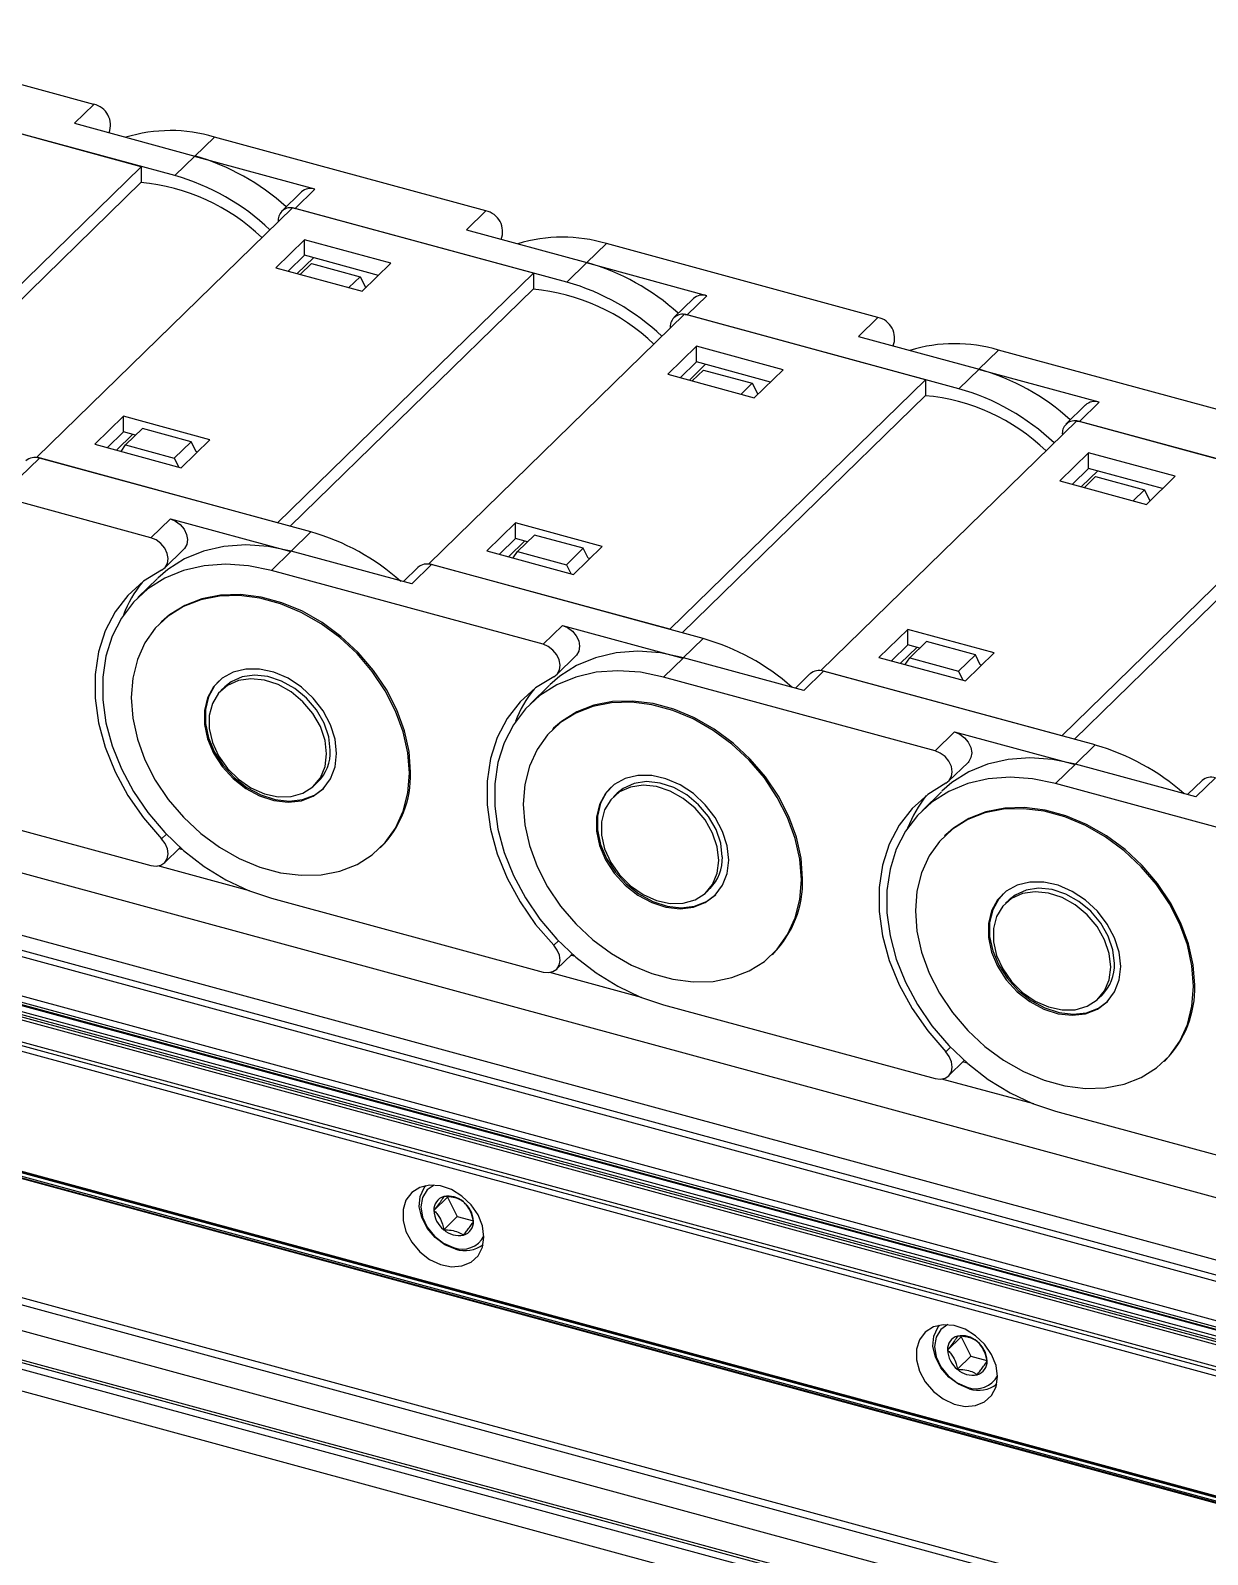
# Model space of a CAD drawing. Header units: millimetres. Extents: x 0 to 3353, y 0 to 2591.
# Drawn here: x 2081.7 to 2203.3, y 2105.5 to 2263 of the extents above; entities that cross this region are included whole.
import ezdxf

# ---------------------------------------------------------------- set-up
doc = ezdxf.new("R2010")
doc.units = ezdxf.units.MM
doc.header["$LTSCALE"] = 12

msp = doc.modelspace()

# ---------------------------------------------------------------- linework, layer by layer
at = {"color": 7, "linetype": 'Continuous', "lineweight": 25}
for p, q in [((2088.27, 2255.33), (2060.21, 2262.96)), ((2093.17, 2248.89), (2068.29, 2255.65)), ((2096.63, 2247.97), (2068.57, 2255.59)), ((2088.27, 2255.33), (2086.26, 2253.38)), ((2086.26, 2253.38), (2098.71, 2249.99)), ((2098.66, 2249.95), (2100.72, 2251.95)), ((2128.78, 2244.32), (2100.72, 2251.95)), ((2066.76, 2223.11), (2093.17, 2248.89)), ((2093.17, 2248.89), (2093.17, 2247.28)), ((2096.63, 2247.97), (2098.71, 2249.99)), ((2111.11, 2246.57), (2098.66, 2249.95)), ((2093.17, 2247.28), (2068.04, 2222.75)), ((2109.71, 2246.28), (2107.68, 2244.3)), ((2109.08, 2244.58), (2111.11, 2246.57)), ((2082.38, 2218.86), (2108.8, 2244.65)), ((2133.68, 2237.88), (2108.8, 2244.65)), ((2108.85, 2244.63), (2109.08, 2244.58)), ((2137.14, 2236.96), (2109.08, 2244.58)), ((2128.78, 2244.32), (2126.77, 2242.37)), ((2126.77, 2242.37), (2139.21, 2238.98)), ((2110.03, 2241.34), (2107.06, 2238.45)), ((2118.96, 2238.91), (2110.03, 2241.34)), ((2110.03, 2239.73), (2110.03, 2241.34)), ((2139.17, 2238.94), (2141.22, 2240.94)), ((2169.28, 2233.32), (2141.22, 2240.94)), ((2110.03, 2239.73), (2108.35, 2238.1)), ((2109.29, 2237.84), (2110.96, 2239.47)), ((2117.67, 2237.65), (2110.03, 2239.73)), ((2107.06, 2238.45), (2116, 2236.02)), ((2107.26, 2212.1), (2133.68, 2237.88)), ((2110.75, 2238.89), (2109.59, 2237.76)), ((2110.75, 2238.89), (2115.79, 2237.52)), ((2115.79, 2237.52), (2114.63, 2236.39)), ((2115.79, 2237.52), (2116.36, 2236.37)), ((2116, 2236.02), (2118.96, 2238.91)), ((2133.68, 2237.88), (2133.68, 2236.27)), ((2137.14, 2236.96), (2139.21, 2238.98)), ((2151.61, 2235.56), (2139.17, 2238.94)), ((2133.68, 2236.27), (2108.54, 2211.74)), ((2150.21, 2235.27), (2148.18, 2233.29)), ((2149.58, 2233.58), (2151.61, 2235.56)), ((2122.89, 2207.85), (2149.3, 2233.64)), ((2174.18, 2226.87), (2149.3, 2233.64)), ((2149.35, 2233.62), (2149.58, 2233.58)), ((2177.64, 2225.95), (2149.58, 2233.58)), ((2169.28, 2233.32), (2167.28, 2231.36)), ((2167.28, 2231.36), (2179.72, 2227.98)), ((2150.53, 2230.33), (2147.57, 2227.44)), ((2159.47, 2227.9), (2150.53, 2230.33)), ((2150.53, 2228.72), (2150.53, 2230.33)), ((2179.67, 2227.93), (2181.73, 2229.93)), ((2209.79, 2222.31), (2181.73, 2229.93)), ((2150.53, 2228.72), (2148.86, 2227.09)), ((2149.8, 2226.83), (2151.47, 2228.47)), ((2158.17, 2226.64), (2150.53, 2228.72)), ((2147.57, 2227.44), (2156.5, 2225.01)), ((2147.77, 2201.09), (2174.18, 2226.87)), ((2151.25, 2227.88), (2150.1, 2226.75)), ((2151.25, 2227.88), (2156.29, 2226.51)), ((2156.29, 2226.51), (2155.14, 2225.38)), ((2156.29, 2226.51), (2156.86, 2225.37)), ((2156.5, 2225.01), (2159.47, 2227.9)), ((2174.18, 2226.87), (2174.18, 2225.26)), ((2177.64, 2225.95), (2179.72, 2227.98)), ((2192.12, 2224.55), (2179.67, 2227.93)), ((2174.18, 2225.26), (2149.05, 2200.73)), ((2190.72, 2224.27), (2188.69, 2222.28)), ((2190.09, 2222.57), (2192.12, 2224.55)), ((2091.34, 2223.1), (2088.37, 2220.21)), ((2100.27, 2220.67), (2091.34, 2223.1)), ((2091.34, 2221.49), (2091.34, 2223.1)), ((2091.54, 2220.14), (2093.28, 2221.84)), ((2098.32, 2220.47), (2093.28, 2221.84)), ((2163.39, 2196.85), (2189.81, 2222.63)), ((2214.69, 2215.87), (2189.81, 2222.63)), ((2189.86, 2222.61), (2190.09, 2222.57)), ((2218.15, 2214.94), (2190.09, 2222.57)), ((2088.37, 2220.21), (2097.3, 2217.78)), ((2091.34, 2221.49), (2089.66, 2219.85)), ((2092.27, 2221.23), (2090.6, 2219.6)), ((2092.57, 2221.15), (2091.34, 2221.49)), ((2096.58, 2218.77), (2098.32, 2220.47)), ((2097.3, 2217.78), (2100.27, 2220.67)), ((2098.83, 2219.45), (2098.32, 2220.47)), ((2082.64, 2218.78), (2080.61, 2216.8)), ((2082.38, 2218.86), (2082.37, 2218.83)), ((2107.26, 2212.1), (2082.38, 2218.86)), ((2110.7, 2211.15), (2082.64, 2218.78)), ((2091.08, 2219.47), (2091.54, 2220.14)), ((2091.54, 2220.14), (2096.58, 2218.77)), ((2096.58, 2218.77), (2097.04, 2217.85)), ((2098.98, 2219.41), (2098.83, 2219.45)), ((2191.04, 2219.32), (2188.08, 2216.43)), ((2199.97, 2216.9), (2191.04, 2219.32)), ((2191.04, 2217.71), (2191.04, 2219.32)), ((2094.17, 2210.55), (2066.11, 2218.18)), ((2191.04, 2217.71), (2189.37, 2216.08)), ((2190.3, 2215.83), (2191.98, 2217.46)), ((2198.68, 2215.64), (2191.04, 2217.71)), ((2188.08, 2216.43), (2197.01, 2214)), ((2188.27, 2190.08), (2214.69, 2215.87)), ((2191.76, 2216.87), (2190.61, 2215.74)), ((2191.76, 2216.87), (2196.8, 2215.5)), ((2196.8, 2215.5), (2195.65, 2214.37)), ((2196.8, 2215.5), (2197.37, 2214.36)), ((2197.01, 2214), (2199.97, 2216.9)), ((2214.69, 2214.25), (2189.55, 2189.72)), ((2094.17, 2210.55), (2096.18, 2212.51)), ((2096.18, 2212.51), (2108.62, 2209.13)), ((2107.26, 2212.1), (2107.26, 2212.09)), ((2110.7, 2211.15), (2108.62, 2209.13)), ((2131.84, 2212.09), (2128.88, 2209.2)), ((2140.77, 2209.66), (2131.84, 2212.09)), ((2131.84, 2210.48), (2131.84, 2212.09)), ((2132.05, 2209.14), (2133.79, 2210.83)), ((2138.83, 2209.46), (2133.79, 2210.83)), ((2095.57, 2207.4), (2097.58, 2209.36)), ((2108.67, 2209.17), (2106.62, 2207.17)), ((2121.11, 2205.79), (2108.67, 2209.17)), ((2128.88, 2209.2), (2137.81, 2206.77)), ((2131.84, 2210.48), (2130.17, 2208.85)), ((2132.78, 2210.22), (2131.11, 2208.59)), ((2133.08, 2210.14), (2131.84, 2210.48)), ((2137.09, 2207.76), (2138.83, 2209.46)), ((2137.81, 2206.77), (2140.77, 2209.66)), ((2139.34, 2208.44), (2138.83, 2209.46)), ((2123.14, 2207.77), (2121.11, 2205.79)), ((2122.89, 2207.85), (2122.88, 2207.82)), ((2147.77, 2201.09), (2122.89, 2207.85)), ((2151.21, 2200.14), (2123.14, 2207.77)), ((2131.59, 2208.46), (2132.05, 2209.14)), ((2132.05, 2209.14), (2137.09, 2207.76)), ((2137.09, 2207.76), (2137.55, 2206.84)), ((2139.48, 2208.4), (2139.34, 2208.44)), ((2622.06, 2022.36), (1944.47, 2206.52)), ((2094.83, 2206.33), (2092.82, 2204.37)), ((2134.68, 2199.54), (2106.62, 2207.17)), ((2121.75, 2207.49), (2120.25, 2206.02)), ((2095.27, 2201.87), (2095.15, 2201.75)), ((2134.68, 2199.54), (2136.69, 2201.5)), ((2136.69, 2201.5), (2149.13, 2198.12)), ((2147.77, 2201.09), (2147.77, 2201.08)), ((2151.21, 2200.14), (2149.13, 2198.12)), ((2172.35, 2201.08), (2169.38, 2198.19)), ((2181.28, 2198.65), (2172.35, 2201.08)), ((2172.35, 2199.47), (2172.35, 2201.08)), ((2172.56, 2198.13), (2174.29, 2199.82)), ((2179.34, 2198.45), (2174.29, 2199.82)), ((2597.14, 2021.97), (1947.11, 2198.63)), ((2136.08, 2196.39), (2138.08, 2198.35)), ((2149.18, 2198.16), (2147.12, 2196.16)), ((2161.62, 2194.78), (2149.18, 2198.16)), ((2169.38, 2198.19), (2178.32, 2195.76)), ((2172.35, 2199.47), (2170.68, 2197.84)), ((2173.29, 2199.21), (2171.61, 2197.58)), ((2173.59, 2199.13), (2172.35, 2199.47)), ((2177.6, 2196.76), (2179.34, 2198.45)), ((2178.32, 2195.76), (2181.28, 2198.65)), ((2179.84, 2197.43), (2179.34, 2198.45)), ((2596.12, 2020.97), (1947.15, 2197.35)), ((2163.65, 2196.76), (2161.62, 2194.78)), ((2163.39, 2196.85), (2163.39, 2196.81)), ((2188.27, 2190.08), (2163.39, 2196.85)), ((2191.71, 2189.14), (2163.65, 2196.76)), ((2172.1, 2197.45), (2172.56, 2198.13)), ((2172.56, 2198.13), (2177.6, 2196.76)), ((2177.6, 2196.76), (2178.06, 2195.83)), ((2179.99, 2197.39), (2179.84, 2197.43)), ((2101.81, 2195.16), (2101.44, 2194.79)), ((2135.33, 2195.32), (2133.33, 2193.36)), ((2175.19, 2188.53), (2147.12, 2196.16)), ((2162.25, 2196.48), (2160.75, 2195.02)), ((2587.82, 2020.64), (1947.15, 2194.76)), ((2587.46, 2020.36), (1947.15, 2194.38)), ((2587, 2019.91), (1947.15, 2193.81)), ((2135.77, 2190.86), (2135.66, 2190.74)), ((2175.19, 2188.53), (2177.19, 2190.49)), ((2177.19, 2190.49), (2189.64, 2187.11)), ((2188.27, 2190.08), (2188.27, 2190.07)), ((2191.71, 2189.14), (2189.64, 2187.11)), ((2176.58, 2185.39), (2178.59, 2187.34)), ((2189.68, 2187.15), (2187.63, 2185.15)), ((2202.13, 2183.77), (2189.68, 2187.15)), ((2204.16, 2185.75), (2202.13, 2183.77)), ((2066.11, 2184.32), (2094.17, 2176.69)), ((2111.04, 2184.95), (2111.42, 2185.32)), ((2142.32, 2184.15), (2141.95, 2183.78)), ((2175.84, 2184.31), (2173.83, 2182.35)), ((2215.69, 2177.52), (2187.63, 2185.15)), ((2202.76, 2185.47), (2201.26, 2184.01)), ((2176.28, 2179.85), (2176.16, 2179.74)), ((2581.3, 2009.06), (1955.52, 2179.13)), ((2581.3, 2008.95), (1955.59, 2179.01)), ((1955.61, 2178.96), (2581.3, 2008.91)), ((2581.3, 2008.38), (1955.88, 2178.36)), ((1955.9, 2178.3), (2581.3, 2008.33)), ((2095.57, 2176.97), (2097.19, 2178.55)), ((2097.47, 2178.3), (2097.05, 2178.41)), ((2117.85, 2178.5), (2117.97, 2178.61)), ((2106.62, 2173.31), (2134.68, 2165.68)), ((2151.55, 2173.94), (2151.92, 2174.31)), ((2182.83, 2173.14), (2182.45, 2172.78)), ((2136.08, 2165.97), (2137.69, 2167.54)), ((2137.98, 2167.29), (2137.55, 2167.41)), ((2158.36, 2167.49), (2158.47, 2167.6)), ((1956.22, 2165.16), (2570.09, 1998.33)), ((2147.12, 2162.3), (2175.19, 2154.67)), ((2192.06, 2162.94), (2192.43, 2163.3)), ((2565.51, 1993.86), (1956.22, 2159.45)), ((2176.58, 2154.96), (2178.2, 2156.53)), ((2178.49, 2156.28), (2178.06, 2156.4)), ((2198.86, 2156.48), (2198.98, 2156.59)), ((2187.63, 2151.29), (2215.69, 2143.66)), ((2124.8, 2142.42), (2123.4, 2141.05)), ((2124.8, 2142.42), (2125.82, 2140.42)), ((2125.82, 2140.42), (2124.42, 2139.06)), ((2125.82, 2140.42), (2127.48, 2139.97)), ((2177.86, 2127.99), (2176.46, 2126.63)), ((2177.86, 2127.99), (2178.89, 2126)), ((2178.89, 2126), (2177.49, 2124.64)), ((2178.89, 2126), (2180.54, 2125.55))]:
    msp.add_line(p, q, dxfattribs=at)
at = {"color": 8, "linetype": 'Continuous', "lineweight": 25}
for p, q in [((2625.63, 2027.83), (1947.48, 2212.14)), ((2621.56, 2020.95), (1945.85, 2204.59)), ((2621.35, 2020.35), (1946.17, 2203.85)), ((2597.66, 2022.73), (1947.05, 2199.55)), ((2597.27, 2022.18), (1947.1, 2198.88)), ((2597.09, 2021.89), (1947.12, 2198.54)), ((2596.73, 2021.37), (1947.14, 2197.92)), ((2596.39, 2021.13), (1947.15, 2197.58)), ((2595.73, 2020.76), (1947.15, 2197.03)), ((2095.27, 2179.45), (2095.76, 2179.93)), ((2581.3, 2008.53), (1955.82, 2178.52)), ((2581.3, 2008.34), (1955.9, 2178.31)), ((2104.35, 2174.07), (2094.88, 2176.64)), ((2135.78, 2168.44), (2136.27, 2168.92)), ((2570.66, 1998.88), (1956.22, 2165.88)), ((2144.86, 2163.06), (2135.39, 2165.63)), ((2567.94, 1996.22), (1956.22, 2162.48)), ((2565.29, 1993.64), (1956.22, 2159.17)), ((2564.74, 1993.1), (1956.22, 2158.49)), ((2176.28, 2157.43), (2176.77, 2157.91)), ((2562.93, 1991.33), (1956.22, 2156.23)), ((2185.37, 2152.05), (2175.89, 2154.62))]:
    msp.add_line(p, q, dxfattribs=at)
at = {"color": 7, "linetype": 'Continuous', "lineweight": 25, "flags": 128}
for points in [[(2096.18, 2212.51), (2096.72, 2212.28), (2097.2, 2211.91), (2097.59, 2211.44), (2097.85, 2210.9), (2097.95, 2210.36), (2097.88, 2209.85), (2097.65, 2209.44), (2097.58, 2209.36)], [(2095.27, 2207.19), (2095.64, 2207.48), (2095.87, 2207.89), (2095.94, 2208.4), (2095.84, 2208.94), (2095.59, 2209.48), (2095.2, 2209.95), (2094.71, 2210.32), (2094.17, 2210.55)], [(2108.67, 2209.17), (2106.29, 2209.66), (2103.96, 2209.82), (2101.71, 2209.66), (2099.59, 2209.17), (2097.65, 2208.37), (2095.9, 2207.27), (2094.87, 2206.38)], [(2106.62, 2207.17), (2104.24, 2207.66), (2101.9, 2207.82), (2099.66, 2207.66), (2097.54, 2207.17), (2095.59, 2206.37), (2093.85, 2205.26), (2092.35, 2203.88), (2091.11, 2202.24), (2090.16, 2200.38), (2089.51, 2198.33), (2089.19, 2196.13), (2089.19, 2193.82), (2089.51, 2191.44), (2090.16, 2189.04), (2091.11, 2186.66), (2092.35, 2184.35), (2093.85, 2182.15), (2095.59, 2180.1), (2097.54, 2178.24), (2099.66, 2176.6), (2101.9, 2175.22), (2104.24, 2174.11), (2106.62, 2173.31)], [(2095.27, 2207.19), (2093.4, 2206.05), (2091.79, 2204.6), (2090.46, 2202.88), (2089.44, 2200.92), (2088.75, 2198.75), (2088.4, 2196.41), (2088.4, 2193.96), (2088.75, 2191.44), (2089.44, 2188.9), (2090.46, 2186.38), (2091.79, 2183.93), (2093.4, 2181.61), (2095.27, 2179.45)], [(2120.87, 2186.22), (2120.71, 2188.34), (2120.23, 2190.5), (2119.45, 2192.65), (2118.37, 2194.74), (2117.03, 2196.73), (2115.46, 2198.58), (2113.69, 2200.23), (2111.75, 2201.66), (2109.7, 2202.83), (2107.57, 2203.72), (2105.43, 2204.31), (2103.3, 2204.57), (2101.25, 2204.52), (2099.31, 2204.14), (2097.54, 2203.45), (2095.96, 2202.46), (2094.62, 2201.2), (2093.55, 2199.69), (2092.77, 2197.96), (2092.29, 2196.06), (2092.13, 2194.03), (2092.29, 2191.91), (2092.77, 2189.75), (2093.55, 2187.6), (2094.62, 2185.5), (2095.96, 2183.51), (2097.54, 2181.67), (2099.31, 2180.01), (2101.25, 2178.59), (2103.3, 2177.41), (2105.43, 2176.53), (2107.57, 2175.94), (2109.7, 2175.68), (2111.75, 2175.73), (2113.69, 2176.11), (2115.46, 2176.8), (2117.03, 2177.79), (2118.37, 2179.05), (2119.45, 2180.56), (2120.23, 2182.29), (2120.71, 2184.19), (2120.87, 2186.22)], [(2120.99, 2186.33), (2120.83, 2188.45), (2120.35, 2190.61), (2119.56, 2192.76), (2118.49, 2194.86), (2117.15, 2196.85), (2115.58, 2198.69), (2113.8, 2200.35), (2111.87, 2201.78), (2109.81, 2202.95), (2107.69, 2203.84), (2105.54, 2204.42), (2103.42, 2204.69), (2101.37, 2204.63), (2099.43, 2204.25), (2097.66, 2203.56), (2096.08, 2202.58), (2095.27, 2201.87)], [(2136.69, 2201.5), (2137.22, 2201.27), (2137.71, 2200.9), (2138.1, 2200.43), (2138.36, 2199.89), (2138.45, 2199.35), (2138.38, 2198.84), (2138.15, 2198.43), (2138.08, 2198.35)], [(2135.78, 2196.18), (2136.15, 2196.47), (2136.38, 2196.89), (2136.45, 2197.39), (2136.35, 2197.94), (2136.09, 2198.47), (2135.7, 2198.94), (2135.22, 2199.31), (2134.68, 2199.54)], [(2149.18, 2198.16), (2146.8, 2198.65), (2144.46, 2198.82), (2142.22, 2198.65), (2140.1, 2198.16), (2138.15, 2197.36), (2136.41, 2196.26), (2135.38, 2195.37)], [(2113.35, 2188.26), (2113.19, 2189.73), (2112.72, 2191.22), (2111.96, 2192.66), (2110.94, 2193.98), (2109.71, 2195.12), (2108.33, 2196.03), (2106.87, 2196.66), (2105.39, 2196.98), (2103.96, 2196.98), (2102.65, 2196.67), (2101.52, 2196.04), (2100.63, 2195.15), (2100, 2194.01), (2099.69, 2192.69), (2099.69, 2191.26), (2100, 2189.77), (2100.63, 2188.3), (2101.52, 2186.91), (2102.65, 2185.67), (2103.96, 2184.64), (2105.39, 2183.87), (2106.87, 2183.39), (2108.33, 2183.22), (2109.71, 2183.38), (2110.94, 2183.86), (2111.96, 2184.62), (2112.72, 2185.64), (2113.19, 2186.88), (2113.35, 2188.26)], [(2147.12, 2196.16), (2144.74, 2196.65), (2142.41, 2196.81), (2140.16, 2196.65), (2138.05, 2196.16), (2136.1, 2195.36), (2134.36, 2194.25), (2132.85, 2192.87), (2131.61, 2191.23), (2130.66, 2189.37), (2130.02, 2187.32), (2129.7, 2185.12), (2129.7, 2182.81), (2130.02, 2180.43), (2130.66, 2178.03), (2131.61, 2175.66), (2132.85, 2173.34), (2134.36, 2171.14), (2136.1, 2169.09), (2138.05, 2167.23), (2140.16, 2165.59), (2142.41, 2164.21), (2144.74, 2163.1), (2147.12, 2162.3)], [(2101.2, 2195.78), (2100.74, 2195.26), (2100.12, 2194.12), (2099.8, 2192.81), (2099.8, 2191.37), (2100.12, 2189.88), (2100.74, 2188.41), (2101.64, 2187.02), (2102.77, 2185.79), (2104.08, 2184.76), (2105.51, 2183.98), (2106.99, 2183.5), (2108.45, 2183.34), (2109.83, 2183.5), (2111.05, 2183.97), (2112.03, 2184.69)], [(2112.32, 2188.22), (2112.16, 2189.62), (2111.68, 2191.04), (2110.9, 2192.4), (2109.87, 2193.61), (2108.65, 2194.63), (2107.3, 2195.39), (2105.89, 2195.85), (2104.5, 2195.99), (2103.2, 2195.8), (2102.07, 2195.29), (2101.16, 2194.49), (2100.53, 2193.44), (2100.2, 2192.2), (2100.2, 2190.83), (2100.53, 2189.41), (2101.16, 2188.02), (2102.07, 2186.72), (2103.2, 2185.6), (2104.5, 2184.7), (2105.89, 2184.09), (2107.3, 2183.78), (2108.65, 2183.81), (2109.87, 2184.16), (2110.9, 2184.82), (2111.68, 2185.75), (2112.16, 2186.91), (2112.32, 2188.22)], [(2112.7, 2188.59), (2112.53, 2189.99), (2112.05, 2191.41), (2111.27, 2192.76), (2110.25, 2193.98), (2109.02, 2194.99), (2107.67, 2195.75), (2106.26, 2196.22), (2104.87, 2196.36), (2103.58, 2196.17), (2102.44, 2195.66), (2101.81, 2195.16)], [(2135.78, 2196.18), (2133.91, 2195.04), (2132.3, 2193.59), (2130.96, 2191.87), (2129.94, 2189.91), (2129.25, 2187.74), (2128.9, 2185.41), (2128.9, 2182.96), (2129.25, 2180.43), (2129.94, 2177.89), (2130.96, 2175.37), (2132.3, 2172.92), (2133.91, 2170.6), (2135.78, 2168.44)], [(2161.38, 2175.21), (2161.22, 2177.33), (2160.74, 2179.49), (2159.95, 2181.64), (2158.88, 2183.73), (2157.54, 2185.73), (2155.97, 2187.57), (2154.19, 2189.23), (2152.26, 2190.65), (2150.2, 2191.83), (2148.08, 2192.71), (2145.93, 2193.3), (2143.81, 2193.56), (2141.76, 2193.51), (2139.82, 2193.13), (2138.05, 2192.44), (2136.47, 2191.45), (2135.13, 2190.19), (2134.06, 2188.68), (2133.27, 2186.95), (2132.79, 2185.05), (2132.63, 2183.02), (2132.79, 2180.9), (2133.27, 2178.74), (2134.06, 2176.59), (2135.13, 2174.5), (2136.47, 2172.5), (2138.05, 2170.66), (2139.82, 2169.01), (2141.76, 2167.58), (2143.81, 2166.4), (2145.93, 2165.52), (2148.08, 2164.93), (2150.2, 2164.67), (2152.26, 2164.72), (2154.19, 2165.1), (2155.97, 2165.79), (2157.54, 2166.78), (2158.88, 2168.04), (2159.95, 2169.55), (2160.74, 2171.28), (2161.22, 2173.18), (2161.38, 2175.21)], [(2161.49, 2175.32), (2161.33, 2177.44), (2160.86, 2179.6), (2160.07, 2181.75), (2159, 2183.85), (2157.66, 2185.84), (2156.08, 2187.68), (2154.31, 2189.34), (2152.37, 2190.77), (2150.32, 2191.94), (2148.2, 2192.83), (2146.05, 2193.41), (2143.92, 2193.68), (2141.87, 2193.62), (2139.94, 2193.25), (2138.16, 2192.55), (2136.59, 2191.57), (2135.77, 2190.86)], [(2177.19, 2190.49), (2177.73, 2190.26), (2178.22, 2189.89), (2178.61, 2189.42), (2178.86, 2188.89), (2178.96, 2188.34), (2178.89, 2187.84), (2178.66, 2187.42), (2178.59, 2187.34)], [(2176.28, 2185.18), (2176.65, 2185.46), (2176.88, 2185.88), (2176.95, 2186.38), (2176.86, 2186.93), (2176.6, 2187.46), (2176.21, 2187.94), (2175.72, 2188.3), (2175.19, 2188.53)], [(2189.68, 2187.15), (2187.3, 2187.64), (2184.97, 2187.81), (2182.72, 2187.64), (2180.61, 2187.16), (2178.66, 2186.35), (2176.92, 2185.25), (2175.89, 2184.36)], [(2153.86, 2177.25), (2153.7, 2178.72), (2153.23, 2180.21), (2152.46, 2181.65), (2151.44, 2182.97), (2150.22, 2184.11), (2148.84, 2185.02), (2147.38, 2185.65), (2145.9, 2185.97), (2144.47, 2185.98), (2143.16, 2185.66), (2142.03, 2185.04), (2141.13, 2184.14), (2140.51, 2183), (2140.19, 2181.69), (2140.19, 2180.25), (2140.51, 2178.76), (2141.13, 2177.29), (2142.03, 2175.9), (2143.16, 2174.66), (2144.47, 2173.63), (2145.9, 2172.86), (2147.38, 2172.38), (2148.84, 2172.22), (2150.22, 2172.37), (2151.44, 2172.85), (2152.46, 2173.61), (2153.23, 2174.64), (2153.7, 2175.87), (2153.86, 2177.25)], [(2187.63, 2185.15), (2185.25, 2185.64), (2182.92, 2185.8), (2180.67, 2185.64), (2178.55, 2185.15), (2176.61, 2184.35), (2174.86, 2183.24), (2173.36, 2181.86), (2172.12, 2180.22), (2171.17, 2178.36), (2170.53, 2176.31), (2170.2, 2174.11), (2170.2, 2171.8), (2170.53, 2169.42), (2171.17, 2167.02), (2172.12, 2164.65), (2173.36, 2162.34), (2174.86, 2160.13), (2176.61, 2158.08), (2178.55, 2156.22), (2180.67, 2154.58), (2182.92, 2153.2), (2185.25, 2152.1), (2187.63, 2151.29)], [(2141.71, 2184.78), (2141.25, 2184.25), (2140.63, 2183.12), (2140.31, 2181.8), (2140.31, 2180.36), (2140.63, 2178.87), (2141.25, 2177.4), (2142.15, 2176.01), (2143.28, 2174.78), (2144.59, 2173.75), (2146.01, 2172.98), (2147.49, 2172.5), (2148.96, 2172.33), (2150.33, 2172.49), (2151.56, 2172.96), (2152.54, 2173.68)], [(2152.83, 2177.21), (2152.67, 2178.62), (2152.18, 2180.03), (2151.41, 2181.39), (2150.38, 2182.6), (2149.16, 2183.62), (2147.8, 2184.38), (2146.4, 2184.84), (2145.01, 2184.98), (2143.71, 2184.79), (2142.58, 2184.29), (2141.67, 2183.48), (2141.04, 2182.43), (2140.71, 2181.19), (2140.71, 2179.82), (2141.04, 2178.4), (2141.67, 2177.01), (2142.58, 2175.71), (2143.71, 2174.59), (2145.01, 2173.69), (2146.4, 2173.08), (2147.8, 2172.77), (2149.16, 2172.8), (2150.38, 2173.15), (2151.41, 2173.81), (2152.18, 2174.74), (2152.67, 2175.9), (2152.83, 2177.21)], [(2153.2, 2177.58), (2153.04, 2178.98), (2152.56, 2180.4), (2151.78, 2181.75), (2150.75, 2182.97), (2149.53, 2183.99), (2148.18, 2184.75), (2146.77, 2185.21), (2145.38, 2185.35), (2144.08, 2185.16), (2142.95, 2184.65), (2142.32, 2184.15)], [(2176.28, 2185.18), (2174.42, 2184.03), (2172.8, 2182.58), (2171.47, 2180.86), (2170.45, 2178.9), (2169.76, 2176.73), (2169.41, 2174.4), (2169.41, 2171.95), (2169.76, 2169.43), (2170.45, 2166.88), (2171.47, 2164.36), (2172.8, 2161.92), (2174.42, 2159.59), (2176.28, 2157.43)], [(2201.88, 2164.2), (2201.72, 2166.32), (2201.25, 2168.48), (2200.46, 2170.63), (2199.39, 2172.73), (2198.05, 2174.72), (2196.47, 2176.56), (2194.7, 2178.22), (2192.76, 2179.65), (2190.71, 2180.82), (2188.59, 2181.7), (2186.44, 2182.29), (2184.31, 2182.56), (2182.26, 2182.5), (2180.33, 2182.12), (2178.55, 2181.43), (2176.98, 2180.44), (2175.64, 2179.18), (2174.56, 2177.67), (2173.78, 2175.94), (2173.3, 2174.04), (2173.14, 2172.01), (2173.3, 2169.89), (2173.78, 2167.73), (2174.56, 2165.58), (2175.64, 2163.49), (2176.98, 2161.5), (2178.55, 2159.65), (2180.33, 2158), (2182.26, 2156.57), (2184.31, 2155.4), (2186.44, 2154.51), (2188.59, 2153.92), (2190.71, 2153.66), (2192.76, 2153.71), (2194.7, 2154.09), (2196.47, 2154.78), (2198.05, 2155.77), (2199.39, 2157.03), (2200.46, 2158.54), (2201.25, 2160.27), (2201.72, 2162.17), (2201.88, 2164.2)], [(2202, 2164.31), (2201.84, 2166.43), (2201.36, 2168.59), (2200.58, 2170.74), (2199.5, 2172.84), (2198.16, 2174.83), (2196.59, 2176.68), (2194.81, 2178.33), (2192.88, 2179.76), (2190.83, 2180.93), (2188.7, 2181.82), (2186.55, 2182.4), (2184.43, 2182.67), (2182.38, 2182.61), (2180.44, 2182.24), (2178.67, 2181.55), (2177.09, 2180.56), (2176.28, 2179.85)], [(2094.17, 2176.69), (2094.71, 2176.63), (2095.2, 2176.73), (2095.59, 2176.99), (2095.84, 2177.39), (2095.94, 2177.88), (2095.87, 2178.42), (2095.64, 2178.96), (2095.27, 2179.45)], [(2194.37, 2166.24), (2194.21, 2167.72), (2193.73, 2169.21), (2192.97, 2170.64), (2191.95, 2171.96), (2190.72, 2173.1), (2189.35, 2174.01), (2187.88, 2174.64), (2186.4, 2174.96), (2184.98, 2174.97), (2183.67, 2174.65), (2182.54, 2174.03), (2181.64, 2173.13), (2181.02, 2171.99), (2180.7, 2170.68), (2180.7, 2169.24), (2181.02, 2167.75), (2181.64, 2166.28), (2182.54, 2164.89), (2183.67, 2163.65), (2184.98, 2162.62), (2186.4, 2161.85), (2187.88, 2161.37), (2189.35, 2161.21), (2190.72, 2161.36), (2191.95, 2161.84), (2192.97, 2162.6), (2193.73, 2163.63), (2194.21, 2164.86), (2194.37, 2166.24)], [(2182.22, 2173.77), (2181.76, 2173.24), (2181.13, 2172.11), (2180.81, 2170.79), (2180.81, 2169.35), (2181.13, 2167.86), (2181.76, 2166.39), (2182.65, 2165), (2183.78, 2163.77), (2185.09, 2162.74), (2186.52, 2161.97), (2188, 2161.49), (2189.46, 2161.32), (2190.84, 2161.48), (2192.07, 2161.95), (2193.04, 2162.67)], [(2193.34, 2166.2), (2193.17, 2167.61), (2192.69, 2169.02), (2191.91, 2170.38), (2190.89, 2171.6), (2189.66, 2172.61), (2188.31, 2173.37), (2186.9, 2173.84), (2185.51, 2173.98), (2184.22, 2173.79), (2183.08, 2173.28), (2182.18, 2172.47), (2181.54, 2171.42), (2181.22, 2170.18), (2181.22, 2168.81), (2181.54, 2167.39), (2182.18, 2166), (2183.08, 2164.7), (2184.22, 2163.58), (2185.51, 2162.68), (2186.9, 2162.07), (2188.31, 2161.77), (2189.66, 2161.79), (2190.89, 2162.14), (2191.91, 2162.8), (2192.69, 2163.73), (2193.17, 2164.89), (2193.34, 2166.2)], [(2193.71, 2166.57), (2193.55, 2167.97), (2193.06, 2169.39), (2192.29, 2170.74), (2191.26, 2171.96), (2190.04, 2172.98), (2188.68, 2173.74), (2187.28, 2174.2), (2185.88, 2174.34), (2184.59, 2174.15), (2183.46, 2173.64), (2182.83, 2173.14)], [(2134.68, 2165.68), (2135.22, 2165.62), (2135.7, 2165.72), (2136.09, 2165.98), (2136.35, 2166.38), (2136.45, 2166.87), (2136.38, 2167.41), (2136.15, 2167.95), (2135.78, 2168.44)], [(2175.19, 2154.67), (2175.72, 2154.61), (2176.21, 2154.71), (2176.6, 2154.97), (2176.86, 2155.37), (2176.95, 2155.86), (2176.88, 2156.4), (2176.65, 2156.94), (2176.28, 2157.43)], [(2128.57, 2138.3), (2128.41, 2139.45), (2127.96, 2140.59), (2127.24, 2141.64), (2126.3, 2142.54), (2125.22, 2143.2), (2124.08, 2143.59), (2122.96, 2143.67), (2121.95, 2143.43), (2121.11, 2142.9), (2120.51, 2142.12), (2120.21, 2141.13), (2120.21, 2140.02), (2120.51, 2138.87), (2121.11, 2137.76), (2121.95, 2136.78), (2122.96, 2135.99), (2124.08, 2135.46), (2125.22, 2135.23), (2126.3, 2135.31), (2127.24, 2135.69), (2127.96, 2136.36), (2128.41, 2137.25), (2128.57, 2138.3)], [(2125.64, 2137.04), (2124.53, 2137.51), (2123.52, 2138.25), (2122.7, 2139.22), (2122.14, 2140.31), (2121.89, 2141.43), (2121.98, 2142.49), (2122.38, 2143.39), (2122.56, 2143.61)], [(2123.42, 2143.67), (2122.7, 2143.17), (2122.22, 2142.38), (2122.06, 2141.41), (2122.22, 2140.36), (2122.7, 2139.31), (2123.45, 2138.38), (2124.4, 2137.66), (2125.44, 2137.22)], [(2181.63, 2123.88), (2181.48, 2125.02), (2181.02, 2126.16), (2180.3, 2127.22), (2179.37, 2128.11), (2178.29, 2128.78), (2177.15, 2129.16), (2176.03, 2129.24), (2175.01, 2129.01), (2174.17, 2128.48), (2173.58, 2127.69), (2173.27, 2126.71), (2173.27, 2125.6), (2173.58, 2124.45), (2174.17, 2123.34), (2175.01, 2122.36), (2176.03, 2121.57), (2177.15, 2121.04), (2178.29, 2120.81), (2179.37, 2120.88), (2180.3, 2121.27), (2181.02, 2121.93), (2181.48, 2122.83), (2181.63, 2123.88)], [(2178.7, 2122.62), (2177.6, 2123.09), (2176.59, 2123.83), (2175.77, 2124.79), (2175.21, 2125.89), (2174.96, 2127.01), (2175.04, 2128.07), (2175.45, 2128.97), (2175.62, 2129.19)], [(2176.48, 2129.25), (2175.77, 2128.74), (2175.29, 2127.96), (2175.12, 2126.99), (2175.29, 2125.93), (2175.77, 2124.89), (2176.52, 2123.96), (2177.46, 2123.24), (2178.51, 2122.79)]]:
    msp.add_lwpolyline(points, dxfattribs=at)
at = {"color": 7, "linetype": 'Continuous', "lineweight": 25}
for centre, radius, start, end in [((2087.79, 2253.19), 2.2, 338.9874, 77.3668), ((2096.18, 2236.91), 15.71, 73.2082, 107.0345), ((2092.12, 2227.04), 23.88, 47.8756, 73.9857), ((2091.29, 2226.64), 20.69, 46.1273, 84.8893), ((2090.09, 2225.08), 23.81, 46.562, 74.0495), ((2110.65, 2245.22), 1.42, 71.44, 131.47), ((2108.6, 2243.36), 1.29, 81.3895, 187.2206), ((2128.3, 2242.18), 2.2, 338.9874, 77.3668), ((2136.68, 2225.9), 15.71, 73.2082, 107.0345), ((2132.63, 2216.03), 23.88, 47.8756, 73.9857), ((2131.8, 2215.63), 20.69, 46.1273, 84.8893), ((2130.6, 2214.07), 23.81, 46.562, 74.0495), ((2151.16, 2234.21), 1.42, 71.44, 131.47), ((2149.1, 2232.35), 1.29, 81.3895, 187.2206), ((2168.8, 2231.17), 2.2, 338.9874, 77.3668), ((2177.19, 2214.89), 15.71, 73.2082, 107.0345), ((2173.13, 2205.02), 23.88, 47.8756, 73.9857), ((2172.31, 2204.62), 20.69, 46.1273, 84.8893), ((2171.1, 2203.06), 23.81, 46.562, 74.0495), ((2191.66, 2223.2), 1.42, 71.44, 131.47), ((2189.61, 2221.34), 1.29, 81.3895, 187.2206), ((2082.18, 2217.43), 1.42, 71.44, 131.47), ((2104.2, 2188.36), 23.7, 48.2351, 74.0792), ((2122.69, 2206.42), 1.42, 71.44, 131.47), ((2103.05, 2198.08), 12.55, 141.2607, 159.0065), ((2144.71, 2177.37), 23.68, 48.5237, 74.0845), ((2163.2, 2195.41), 1.42, 71.44, 131.47), ((2143.55, 2187.07), 12.55, 141.2607, 159.0065), ((2185.22, 2166.36), 23.68, 48.5237, 74.0845), ((2108.23, 2188.45), 4.47, 315.5096, 1.7561), ((2110.4, 2186.02), 10.59, 315.5761, 1.6897), ((2203.7, 2184.4), 1.42, 71.44, 131.47), ((2184.06, 2176.06), 12.55, 141.2607, 159.0065), ((2148.74, 2177.44), 4.47, 315.5096, 1.7561), ((2150.91, 2175.01), 10.59, 315.5761, 1.6897), ((2189.24, 2166.43), 4.47, 315.5096, 1.7561), ((2191.42, 2164), 10.59, 315.5761, 1.6897), ((2124.82, 2141.12), 1.43, 106.4011, 182.7899), ((2124.9, 2140.23), 2.3, 47.4605, 102.1305), ((2124.79, 2139.82), 2.7, 2.6127, 51.6756), ((2126.09, 2141.17), 2.7, 182.6127, 231.6756), ((2126.06, 2139.87), 1.43, 286.4011, 2.7899), ((2125.98, 2140.76), 2.3, 227.4605, 282.1305), ((2126.33, 2139.6), 2.55, 249.6404, 331.6199), ((2126.6, 2139.96), 3.07, 251.7031, 307.9245), ((2177.89, 2126.7), 1.43, 106.4011, 182.7899), ((2177.97, 2125.81), 2.3, 47.4605, 102.1305), ((2177.86, 2125.39), 2.7, 2.6127, 51.6756), ((2179.16, 2126.75), 2.7, 182.6127, 231.6756), ((2179.04, 2126.33), 2.3, 227.4605, 282.1305), ((2179.13, 2125.45), 1.43, 286.4011, 2.7899), ((2179.39, 2125.18), 2.55, 249.6404, 331.6199), ((2179.67, 2125.54), 3.07, 251.7031, 307.9246)]:
    msp.add_arc(centre, radius, start, end, dxfattribs=at)
for points, knots in [([(2124.42, 2142.49), (2124.38, 2142.42), (2124.31, 2142.29), (2124.1, 2141.97), (2123.79, 2141.54), (2123.52, 2141.2), (2123.4, 2141.05)], [0, 0, 0, 0, 0.216453, 0.440306, 0.751896, 1, 1, 1, 1]), ([(2126.46, 2141.93), (2126.37, 2141.99), (2126.13, 2142.16), (2125.59, 2142.38), (2124.94, 2142.47), (2124.55, 2142.48), (2124.42, 2142.49)], [0, 0, 0, 0, 0.180942, 0.506293, 0.843975, 1, 1, 1, 1]), ([(2127.48, 2139.94), (2127.45, 2140.11), (2127.37, 2140.45), (2127.17, 2141.02), (2126.85, 2141.54), (2126.58, 2141.81), (2126.46, 2141.93)], [0, 0, 0, 0, 0.216453, 0.440306, 0.751896, 1, 1, 1, 1]), ([(2123.4, 2141.05), (2123.5, 2140.95), (2123.71, 2140.74), (2124.04, 2140.28), (2124.28, 2139.69), (2124.38, 2139.25), (2124.42, 2139.06)], [0, 0, 0, 0, 0.216453, 0.440306, 0.751896, 1, 1, 1, 1]), ([(2126.46, 2138.5), (2126.57, 2138.63), (2126.78, 2138.9), (2127.1, 2139.33), (2127.35, 2139.69), (2127.44, 2139.86), (2127.48, 2139.94)], [0, 0, 0, 0, 0.216453, 0.440306, 0.751896, 1, 1, 1, 1]), ([(2124.42, 2139.06), (2124.55, 2139.05), (2124.94, 2139.04), (2125.59, 2138.95), (2126.13, 2138.73), (2126.37, 2138.56), (2126.46, 2138.5)], [0, 0, 0, 0, 0.156025, 0.493707, 0.819058, 1, 1, 1, 1]), ([(2177.49, 2128.06), (2177.45, 2128), (2177.38, 2127.87), (2177.17, 2127.55), (2176.85, 2127.12), (2176.58, 2126.78), (2176.46, 2126.63)], [0, 0, 0, 0, 0.216453, 0.440306, 0.751896, 1, 1, 1, 1]), ([(2179.53, 2127.51), (2179.44, 2127.57), (2179.19, 2127.73), (2178.65, 2127.96), (2178.01, 2128.05), (2177.61, 2128.06), (2177.49, 2128.06)], [0, 0, 0, 0, 0.180942, 0.506293, 0.843975, 1, 1, 1, 1]), ([(2180.55, 2125.52), (2180.51, 2125.69), (2180.44, 2126.03), (2180.23, 2126.6), (2179.91, 2127.12), (2179.65, 2127.39), (2179.53, 2127.51)], [0, 0, 0, 0, 0.216453, 0.440306, 0.751896, 1, 1, 1, 1]), ([(2176.46, 2126.63), (2176.57, 2126.52), (2176.78, 2126.31), (2177.1, 2125.85), (2177.35, 2125.27), (2177.44, 2124.83), (2177.49, 2124.64)], [0, 0, 0, 0, 0.216453, 0.440306, 0.751896, 1, 1, 1, 1]), ([(2177.49, 2124.64), (2177.61, 2124.63), (2178.01, 2124.62), (2178.65, 2124.53), (2179.19, 2124.31), (2179.44, 2124.14), (2179.53, 2124.08)], [0, 0, 0, 0, 0.156025, 0.493707, 0.819058, 1, 1, 1, 1]), ([(2179.53, 2124.08), (2179.63, 2124.21), (2179.84, 2124.48), (2180.16, 2124.91), (2180.41, 2125.27), (2180.51, 2125.44), (2180.55, 2125.52)], [0, 0, 0, 0, 0.216453, 0.440306, 0.751896, 1, 1, 1, 1])]:
    msp.add_open_spline(points, degree=3, knots=knots, dxfattribs=at)

doc.saveas('drawing.dxf')
